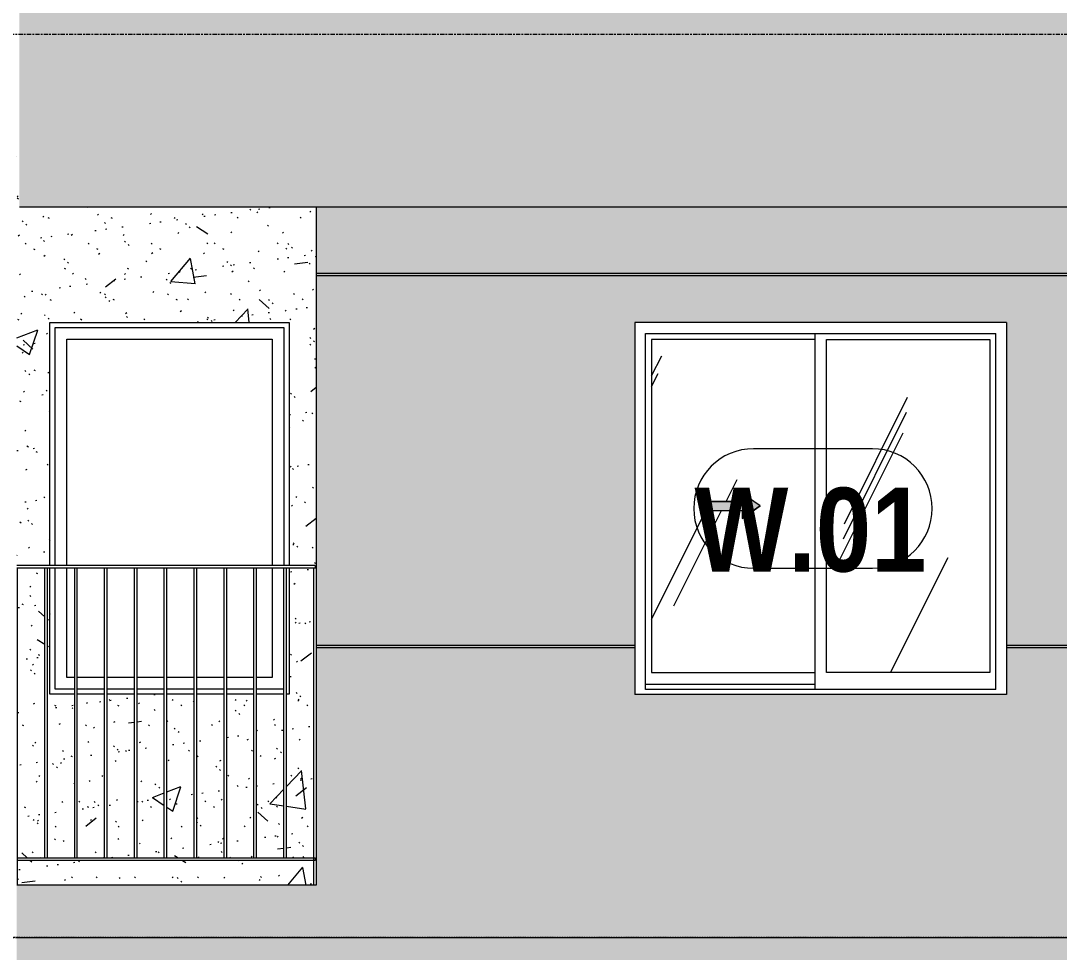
# Model space of a CAD drawing. Header units: millimetres. Extents: x 1240 to 198004, y -7796 to 35300.
# Drawn here: x 126554 to 130464, y 2144 to 5650 of the extents above; entities that cross this region are included whole.
import ezdxf

# ---------------------------------------------------------------- set-up
doc = ezdxf.new("R2010")
doc.units = ezdxf.units.MM
for name, pattern in [('1 NÉT CALL OUT', [6, 3, -3]), ('Centre', [31.75, 6.35, -4.7625, 15.875, -4.7625]), ('Dash 1_8_', [6.35, 3.175, -3.175])]:
    doc.linetypes.add(name, pattern=pattern)
for name, color, linetype, lineweight in [('0-2', 50, 'Continuous', 5), ('A-AREA', 32, 'Dash 1_8_', 9), ('A-DETL-GENF', 92, 'Continuous', 9), ('A-DETL-GENF-2', 92, '1 NÉT CALL OUT', 9), ('A-FLOR-HRAL', 11, 'Continuous', 9), ('A-FLOR-HRAL-1', 253, 'Continuous', 9), ('A-FLOR-LEVL-2', 51, 'Centre', 9), ('A-GLAZ', 151, 'Continuous', 9), ('A-GLAZ-1', 7, 'Continuous', 9), ('A-GLAZ-3', 7, '1 NÉT CALL OUT', 9), ('A-GLAZ-IDEN', 152, 'Continuous', 9), ('A-WALL', 113, 'Continuous', 9), ('A-WALL-PATT-2', 9, 'Continuous', 9), ('A-WALL-PATT-3', 111, 'Continuous', 5), ('A-WALL-PATT-4', 111, 'Continuous', 9), ('I-WALL-1', 7, 'Continuous', 9)]:
    doc.layers.add(name, color=color, linetype=linetype, lineweight=lineweight)
doc.styles.add('Arial_B_1', font='arialbd.ttf', dxfattribs={"width": 0.85, "height": 315})
pattern_1 = [(63.435, (1790.26, 104.33), (-0.0014, 1524.001), [532.463, -2875.304]), (63.435, (266.26, 104.33), (-0.0014, 1524.001), [532.463, -2875.304]), (63.435, (2519.8, 398.8), (-0.0014, 1524.001), [532.463, -2875.304]), (63.435, (995.8, 398.8), (-0.0014, 1524.001), [532.463, -2875.304]), (63.435, (2409.4, 294.83), (-0.0014, 1524.001), [532.463, -2875.304]), (63.435, (885.4, 294.83), (-0.0014, 1524.001), [532.463, -2875.304]), (63.435, (2296.8, 890.1), (-0.0014, 1524.001), [258.802, -3148.965]), (63.435, (772.8, 890.1), (-0.0014, 1524.001), [258.802, -3148.965]), (63.435, (2223.2, 797.95), (-0.0014, 1524.001), [532.463, -2875.304]), (63.435, (699.2, 797.95), (-0.0014, 1524.001), [532.463, -2875.304]), (63.435, (2236.2, 864.1), (-0.0014, 1524.001), [532.463, -2875.304]), (63.435, (712.2, 864.1), (-0.0014, 1524.001), [532.463, -2875.304]), (63.435, (1621.35, 573.94), (-0.0014, 1524.001), [532.463, -2875.304]), (63.435, (97.35, 573.94), (-0.0014, 1524.001), [532.463, -2875.304]), (63.435, (1634.34, 651.9), (-0.0014, 1524.001), [532.463, -2875.304]), (63.435, (110.34, 651.9), (-0.0014, 1524.001), [532.463, -2875.304]), (63.435, (1637.84, 708.1), (-0.0014, 1524.001), [532.463, -2875.304]), (63.435, (113.84, 708.1), (-0.0014, 1524.001), [532.463, -2875.304])]

# ---------------------------------------------------------------- blocks, each defined once
blk = doc.blocks.new('M_Fixed - 900 x 1400-V295-TKCS_MẶT ĐỨNG NỘI KHU 2')
at = {"layer": 'A-GLAZ-1'}
for p, q in [((-69618, 3600), (-69618, 4496)), ((-69618, 4496), (-68756, 4496)), ((-68756, 4496), (-68756, 3600)), ((-69574, 3600), (-69574, 4452)), ((-69574, 4452), (-68800, 4452)), ((-68800, 4452), (-68800, 3600)), ((-69618, 3134), (-69618, 3590)), ((-69574, 3178), (-69574, 3590)), ((-68800, 3590), (-68800, 3178)), ((-69544, 3178), (-69574, 3178)), ((-69431.5, 3178), (-69534, 3178)), ((-69319, 3178), (-69421.5, 3178)), ((-69206.5, 3178), (-69309, 3178)), ((-69094, 3178), (-69196.5, 3178)), ((-68981.5, 3178), (-69084, 3178)), ((-68869, 3178), (-68971.5, 3178)), ((-68800, 3178), (-68859, 3178)), ((-69544, 3134), (-69618, 3134)), ((-69431.5, 3134), (-69534, 3134)), ((-69319, 3134), (-69421.5, 3134)), ((-69206.5, 3134), (-69309, 3134)), ((-69094, 3134), (-69196.5, 3134)), ((-68981.5, 3134), (-69084, 3134)), ((-68869, 3134), (-68971.5, 3134)), ((-68756.5, 3134), (-68859, 3134))]:
    blk.add_line(p, q, dxfattribs=at)
blk = doc.blocks.new('Railing - 10mm-V296-TKCS_MẶT ĐỨNG NỘI KHU 2')
at = {"layer": 'A-FLOR-HRAL-1'}
for p, q in [((-68756.5, 2500), (-68756.5, 3590)), ((-68746.5, 2500), (-68746.5, 3590))]:
    blk.add_line(p, q, dxfattribs=at)
blk = doc.blocks.new('Railing - 50 x 10mm-V297-TKCS_MẶT ĐỨNG NỘI KHU 2')
at = {"layer": 'A-FLOR-HRAL-1'}
for p in [(-68644, 2397.1), (-68635.3, 3590)]:
    blk.add_line(p, (-68644, 3590), dxfattribs=at)
blk = doc.blocks.new('Railing - 50 x 10mm-V298-TKCS_MẶT ĐỨNG NỘI KHU 2')
at = {"layer": 'A-FLOR-HRAL-1'}
for p, q in [((-69759, 3590), (-69761.9, 3590)), ((-69759, 2397.1), (-69759, 3590))]:
    blk.add_line(p, q, dxfattribs=at)
blk = doc.blocks.new('Railing - Railing-840168-TKCS_MẶT ĐỨNG NỘI KHU 2')
at = {"layer": 'A-FLOR-HRAL-1'}
for p, q in [((-69761.9, 2500), (-68639, 2500)), ((-68639, 2490), (-69761.9, 2490)), ((-68639, 2500), (-68639, 2490))]:
    blk.add_line(p, q, dxfattribs=at)
for name, p in [('Railing - 50 x 10mm-V298-TKCS_MẶT ĐỨNG NỘI KHU 2', (0, 0)), ('Railing - 10mm-V296-TKCS_MẶT ĐỨNG NỘI KHU 2', (-900, 0)), ('Railing - 10mm-V296-TKCS_MẶT ĐỨNG NỘI KHU 2', (-787.5, 0)), ('Railing - 10mm-V296-TKCS_MẶT ĐỨNG NỘI KHU 2', (-675, 0)), ('Railing - 10mm-V296-TKCS_MẶT ĐỨNG NỘI KHU 2', (-562.5, 0)), ('Railing - 10mm-V296-TKCS_MẶT ĐỨNG NỘI KHU 2', (-450, 0)), ('Railing - 10mm-V296-TKCS_MẶT ĐỨNG NỘI KHU 2', (-337.5, 0)), ('Railing - 10mm-V296-TKCS_MẶT ĐỨNG NỘI KHU 2', (-225, 0)), ('Railing - 10mm-V296-TKCS_MẶT ĐỨNG NỘI KHU 2', (-112.5, 0)), ('Railing - 10mm-V296-TKCS_MẶT ĐỨNG NỘI KHU 2', (0, 0)), ('Railing - 50 x 10mm-V297-TKCS_MẶT ĐỨNG NỘI KHU 2', (0, 0))]:
    blk.add_blockref(name, p)
blk = doc.blocks.new('Top Rail Type - Top Rail_Internal_-840169-TKCS_MẶT ĐỨNG NỘI KHU 2')
at = {"layer": 'A-FLOR-HRAL-1'}
for p, q in [((-68639, 3600), (-69761.9, 3600)), ((-68639, 3600), (-68639, 3590)), ((-68639, 3590), (-69761.9, 3590))]:
    blk.add_line(p, q, dxfattribs=at)
blk = doc.blocks.new('NCV_TKTC_TANG 1_rvt-2-TKCS_MẶT ĐỨNG NỘI KHU 2')
at = {"layer": 'A-WALL-PATT-2'}
h = blk.add_hatch(dxfattribs=at)
h.set_pattern_fill('FP_38', color=256, style=0, pattern_type=2)
h.set_pattern_definition([(50, (0, 0), (1093.104, -95.634), [114.3, -1257.3]), (355, (0, 0), (-211.457, 1146.341), [91.44, -1005.84]), (100.451, (91.1, -8), (881.656, 1050.7), [97.14, -1068.54]), (46.184, (0, 304.8), (1626.475, -252.257), [171.45, -1885.95]), (96.636, (135.5, 283.8), (1424.416, 1484.565), [145.71, -1602.81]), (351.184, (0, 304.8), (1424.43, 1484.55), [137.16, -1508.76]), (21, (152.4, 228.6), (909.686, -613.591), [114.3, -1257.3]), (326, (152.4, 228.6), (370.812, 1105.129), [91.44, -1005.84]), (71.451, (228.2, 177.5), (1280.503, 491.528), [97.14, -1068.54]), (37.5, (0, 0), (18.5313, 507.3303), [50.292, -943.356, 50.292, -970.788, -1009.65]), (37.5, (0, 0), (18.5313, 507.3303), [-2014.728, 50.292, -959.358]), (7.5, (0, 0), (400.9178, 601.0836), [50.292, -531.876, 50.292, -920.496, -384.81]), (7.5, (0, 0), (400.9178, 601.0836), [-1552.956, 50.292, -334.518]), (327.5, (-339.85, 0), (813.5452, -34.3737), [50.292, -330.708, 50.292, -1138.428, -1577.34]), (327.5, (-339.85, 0), (813.5452, -34.3737), [-1569.72, 50.292, -1527.048]), (317.5, (-492.25, 0), (888.7755, 152.56), [50.292, -445.008, 50.292, -739.14, -1120.14]), (317.5, (-492.25, 0), (888.7755, 152.56), [-1284.732, 50.292, -1069.848])])
h.paths.add_polyline_path([(-69748.9, 2397.1), (-68644, 2397.1), (-68644, 2490), (-69759, 2490), (-69759, 2397.1), (-69751.9, 2397.1)])
h.paths.add_polyline_path([(-68971.5, 2500), (-68869, 2500), (-68869, 3115), (-68971.5, 3115), (-68971.5, 2892)])
h.paths.add_polyline_path([(-68981.5, 2500), (-68981.5, 3115), (-69084, 3115), (-69084, 2500)])
h.paths.add_polyline_path([(-68756.5, 2500), (-68756.5, 3115), (-68859, 3115), (-68859, 2500)])
h.paths.add_polyline_path([(-68644, 2500), (-68644, 3590), (-68737, 3590), (-68737, 3115), (-68746.5, 3115), (-68746.5, 2500)])
h.paths.add_polyline_path([(-69094, 2500), (-69094, 3115), (-69196.5, 3115), (-69196.5, 2500)])
h.paths.add_polyline_path([(-69206.5, 2500), (-69206.5, 3115), (-69309, 3115), (-69309, 2500)])
h.paths.add_polyline_path([(-69605.1, 2500), (-69544, 2500), (-69544, 3115), (-69637, 3115), (-69637, 3590), (-69646.5, 3590), (-69646.5, 2500)])
h.paths.add_polyline_path([(-69534, 2500), (-69431.5, 2500), (-69431.5, 3115), (-69534, 3115), (-69534, 3081.9)])
h.paths.add_polyline_path([(-69383.8, 2500), (-69319, 2500), (-69319, 3115), (-69421.5, 3115), (-69421.5, 2500)])
h.paths.add_polyline_path([(-69747.3, 2500), (-69656.5, 2500), (-69656.5, 3590), (-69759, 3590), (-69759, 2500), (-69751.9, 2500)])
h.paths.add_polyline_path([(-68635.3, 3590), (-68635.3, 4950), (-69751.9, 4950), (-69751.9, 5400), (-69761.9, 5400), (-69761.9, 3600), (-69637, 3600), (-69637, 4515), (-68737, 4514.4), (-68737, 3600), (-68639, 3600), (-68639, 3590)])
h = blk.add_hatch(dxfattribs=at)
h.set_pattern_fill('FP_39', color=256, style=0, pattern_type=2)
h.set_pattern_definition([(37.5, (0, 0), (-4.79953, 146.8239), [5.029, -110.795, 5.029, -124.511, -123.825]), (37.5, (0, 0), (-4.79953, 146.8239), [-245.364, 5.029, -118.796]), (7.5, (0, 0), (134.85743, 215.0472), [5.029, -57.455, 5.029, -99.365, -40.005]), (7.5, (0, 0), (134.85743, 215.0472), [-166.878, 5.029, -34.976]), (327.5, (-93.73, 0), (237.29776, 0.4316), [5.029, -33.071, 5.029, -132.131, -179.07]), (327.5, (-93.73, 0), (237.29776, 0.4316), [-175.26, 5.029, -174.041]), (317.5, (-93.73, 0), (229.06706, 66.8792), [5.029, -14.021, 5.029, -84.887, -102.87]), (317.5, (-93.73, 0), (229.06706, 66.8792), [-108.966, 5.029, -97.841])])
h.paths.add_polyline_path([(-69748.9, 2397.1), (-68644, 2397.1), (-68644, 2490), (-69759, 2490), (-69759, 2397.1), (-69751.9, 2397.1)])
h.paths.add_polyline_path([(-68971.5, 2500), (-68869, 2500), (-68869, 3115), (-68971.5, 3115), (-68971.5, 2892)])
h.paths.add_polyline_path([(-68981.5, 2500), (-68981.5, 3115), (-69084, 3115), (-69084, 2500)])
h.paths.add_polyline_path([(-68756.5, 2500), (-68756.5, 3115), (-68859, 3115), (-68859, 2500)])
h.paths.add_polyline_path([(-68644, 2500), (-68644, 3590), (-68737, 3590), (-68737, 3115), (-68746.5, 3115), (-68746.5, 2500)])
h.paths.add_polyline_path([(-69094, 2500), (-69094, 3115), (-69196.5, 3115), (-69196.5, 2500)])
h.paths.add_polyline_path([(-69206.5, 2500), (-69206.5, 3115), (-69309, 3115), (-69309, 2500)])
h.paths.add_polyline_path([(-69605.1, 2500), (-69544, 2500), (-69544, 3115), (-69637, 3115), (-69637, 3590), (-69646.5, 3590), (-69646.5, 2500)])
h.paths.add_polyline_path([(-69534, 2500), (-69431.5, 2500), (-69431.5, 3115), (-69534, 3115), (-69534, 3081.9)])
h.paths.add_polyline_path([(-69383.8, 2500), (-69319, 2500), (-69319, 3115), (-69421.5, 3115), (-69421.5, 2500)])
h.paths.add_polyline_path([(-69747.3, 2500), (-69656.5, 2500), (-69656.5, 3590), (-69759, 3590), (-69759, 2500), (-69751.9, 2500)])
h.paths.add_polyline_path([(-68635.3, 3590), (-68635.3, 4950), (-69751.9, 4950), (-69751.9, 5400), (-69761.9, 5400), (-69761.9, 3600), (-69637, 3600), (-69637, 4515), (-68737, 4514.4), (-68737, 3600), (-68639, 3600), (-68639, 3590)])
at = {"layer": 'I-WALL-1'}
for p, q in [((-69637, 3600), (-69637, 4515)), ((-69637, 4515), (-68737, 4515)), ((-68737, 4515), (-68737, 3600)), ((-69637, 3115), (-69637, 3590)), ((-68737, 3590), (-68737, 3115)), ((-69544, 3115), (-69637, 3115)), ((-69431.5, 3115), (-69534, 3115)), ((-69319, 3115), (-69421.5, 3115)), ((-69206.5, 3115), (-69309, 3115)), ((-69094, 3115), (-69196.5, 3115)), ((-68981.5, 3115), (-69084, 3115)), ((-68869, 3115), (-68971.5, 3115)), ((-68756.5, 3115), (-68859, 3115)), ((-68737, 3115), (-68746.5, 3115))]:
    blk.add_line(p, q, dxfattribs=at)
at = {"layer": 'A-FLOR-HRAL'}
for name in ['Top Rail Type - Top Rail_Internal_-840169-TKCS_MẶT ĐỨNG NỘI KHU 2', 'Railing - Railing-840168-TKCS_MẶT ĐỨNG NỘI KHU 2']:
    blk.add_blockref(name, (0, 0), dxfattribs=at)
at = {"layer": 'A-GLAZ'}
blk.add_blockref('M_Fixed - 900 x 1400-V295-TKCS_MẶT ĐỨNG NỘI KHU 2', (0, 0), dxfattribs=at)
blk = doc.blocks.new('1_FAMILY RVT - W01-WxH 1400x1400xmm-V279-TKCS_MẶT ĐỨNG NỘI KHU 2')
at = {"layer": 'A-DETL-GENF-2'}
blk.add_hatch(color=256, dxfattribs=at).paths.add_polyline_path([(-67030.8, 3776.5), (-66963.1, 3823.9), (-67030.8, 3871.4), (-67030.8, 3840.9), (-67166.3, 3840.9), (-67166.3, 3807), (-67030.8, 3807)])
at = {"layer": 'A-GLAZ'}
h = blk.add_hatch(dxfattribs=at)
h.set_pattern_fill('FP_36', color=256, style=0, pattern_type=2)
h.set_pattern_definition(pattern_1)
h.paths.add_polyline_path([(-67371.8, 3197), (-66757.5, 3197), (-66757.5, 4450.9), (-67371.8, 4450.9), (-67371.8, 3807)])
h.paths.add_polyline_path([(-67030.8, 3776.5), (-67030.8, 3807), (-67166.3, 3807), (-67166.3, 3840.9), (-67030.8, 3840.9), (-67030.8, 3871.4), (-66963.1, 3823.9), (-66987.3, 3807)])
h = blk.add_hatch(dxfattribs=at)
h.set_pattern_fill('FP_36', color=256, style=0, pattern_type=2)
h.set_pattern_definition(pattern_1)
h.paths.add_polyline_path([(-66713.1, 3197), (-66098.8, 3197), (-66098.8, 4450.9), (-66713.1, 4450.9), (-66713.1, 4074.5)])
at = {"layer": 'A-DETL-GENF'}
for p, q in [((-67030.8, 3871.4), (-67030.8, 3840.9)), ((-66963.1, 3823.9), (-67030.8, 3871.4)), ((-66963.1, 3823.9), (-67030.8, 3871.4)), ((-67030.8, 3871.4), (-67030.8, 3840.9)), ((-67166.3, 3840.9), (-67166.3, 3807)), ((-67166.3, 3840.9), (-67030.8, 3840.9)), ((-67030.8, 3840.9), (-67166.3, 3840.9)), ((-67166.3, 3840.9), (-67166.3, 3807)), ((-67166.3, 3807), (-67030.8, 3807)), ((-67166.3, 3807), (-67030.8, 3807)), ((-66963.1, 3823.9), (-67030.8, 3776.5)), ((-67030.8, 3776.5), (-66963.1, 3823.9)), ((-67030.8, 3807), (-67030.8, 3776.5)), ((-67030.8, 3807), (-67030.8, 3776.5))]:
    blk.add_line(p, q, dxfattribs=at)
at = {"layer": 'A-GLAZ'}
for p, q in [((-66035.3, 4514.4), (-67435.3, 4514.4)), ((-67435.3, 4514.4), (-67435.3, 3114.4)), ((-66035.3, 4514.4), (-66035.3, 3114.4)), ((-67394.4, 4473.5), (-66076.2, 4473.5)), ((-67394.4, 3133.5), (-67394.4, 4473.5)), ((-66757.5, 4473.5), (-66757.5, 3133.5)), ((-66076.2, 3133.5), (-66076.2, 4473.5)), ((-67371.8, 4450.9), (-67371.8, 3197)), ((-66757.5, 4450.9), (-67371.8, 4450.9)), ((-66713.1, 3197), (-66713.1, 4450.9)), ((-66713.1, 4450.9), (-66098.8, 4450.9)), ((-66098.8, 4450.9), (-66098.8, 3197)), ((-67371.8, 3197), (-66757.5, 3197)), ((-66098.8, 3197), (-66713.1, 3197)), ((-66757.5, 3152.5), (-67394.4, 3152.5)), ((-66757.5, 3152.5), (-67394.4, 3152.5)), ((-66076.2, 3133.5), (-67394.4, 3133.5)), ((-66035.3, 3114.4), (-67435.3, 3114.4))]:
    blk.add_line(p, q, dxfattribs=at)
blk = doc.blocks.new('SSA-WINDOW TAG - 10-2062020-TKCS_MẶT ĐỨNG NỘI KHU 2')
at = {"layer": 'A-GLAZ-IDEN'}
for p, q in [((-74847.7, 10839.4), (-75295.3, 10839.4)), ((-75295.3, 10389.4), (-74847.7, 10389.4))]:
    blk.add_line(p, q, dxfattribs=at)
for centre, start, end in [((-75295.3, 10614.4), 90, 270), ((-74847.7, 10614.4), 270, 90)]:
    blk.add_arc(centre, 225, start, end, dxfattribs=at)

msp = doc.modelspace()

# ---------------------------------------------------------------- hatches: boundary and pattern name
at = {"layer": 'A-WALL-PATT-3'}
h = msp.add_hatch(color=256, dxfattribs=at)
h.paths.add_polyline_path([(131814.3, 2200), (132032.5, 2200), (132032.5, 3290), (130265.8, 3290), (130265.8, 3114.4), (128865.8, 3114.4), (128865.8, 3290), (127665.8, 3290), (127665.8, 2200), (130534.7, 2200)])
h.paths.add_polyline_path([(127665.8, 3300), (128865.8, 3300), (128865.8, 4514.4), (130265.8, 4514.4), (130265.8, 3300), (132032.5, 3300), (132032.5, 3398.3), (131965.8, 3405), (131966.8, 3505.9), (132032.5, 3499.3), (132032.5, 4690), (127665.8, 4690), (127665.8, 4215.8)])
h.paths.add_polyline_path([(132006.6, 3505.9), (131966.8, 3509.9), (131974.7, 3589.5), (132014.5, 3585.5)])
h.paths.add_polyline_path([(127665.8, 4700), (132032.5, 4700), (132032.5, 4945.8), (131232.5, 4945.8), (131232.5, 4950), (127665.8, 4950)])
for points in [[(132022.6, 4690), (132032.5, 4690), (132032.5, 4700), (127665.8, 4700), (127665.8, 4690), (131814.3, 4690)], [(127665.8, 3290), (128865.8, 3290), (128865.8, 3300), (127665.8, 3300)], [(131965.8, 3290), (132032.5, 3290), (132032.5, 3300), (130265.8, 3300), (130265.8, 3290), (131814.3, 3290)], [(127665.8, 2200), (127665.8, 2397.1), (126539.2, 2397.1), (126539.2, 2200), (126696, 2200)]]:
    msp.add_hatch(color=256, dxfattribs=at).paths.add_polyline_path(points)
h = msp.add_hatch(color=256, dxfattribs=at)
h.paths.add_polyline_path([(130534.7, 1550), (132029.2, 1551.6), (132029.2, 2000), (132032.5, 2000), (132032.5, 2200), (126539.2, 2200), (126539.2, 1550), (129894.9, 1550)])
h.paths.add_polyline_path([(132036.5, 1790), (132036.3, 1800), (132032.5, 1800), (132032.5, 1790)])
at = {"layer": 'A-WALL-PATT-4'}
msp.add_hatch(color=256, dxfattribs=at).paths.add_polyline_path([(129255.1, 4950), (131255.8, 4950), (131255.8, 5700), (126549.2, 5700), (126549.2, 4950), (127975.6, 4950)])

# ---------------------------------------------------------------- linework, layer by layer
at = {"layer": 'A-AREA'}
msp.add_line((134913.6, 2200), (124974.8, 2200), dxfattribs=at)
at = {"layer": 'A-FLOR-LEVL-2'}
for p, q in [((104944.5, 5600), (194512.3, 5600)), ((104944.5, 2200), (192607.3, 2200))]:
    msp.add_line(p, q, dxfattribs=at)
at = {"layer": 'A-WALL'}
for p, q in [((126549.2, 4950), (131255.8, 4950)), ((127665.8, 4950), (127665.8, 2397.1)), ((127665.8, 4700), (132275.7, 4700)), ((132275.7, 4690), (127665.8, 4690)), ((127665.8, 3300), (128865.8, 3300)), ((128865.8, 3290), (127665.8, 3290)), ((130265.8, 3300), (132275.7, 3300)), ((132275.7, 3290), (130265.8, 3290)), ((127665.8, 2397.1), (126539.2, 2397.1)), ((126539.2, 2200), (135855.8, 2200))]:
    msp.add_line(p, q, dxfattribs=at)

# ---------------------------------------------------------------- block references
at = {"layer": '0-2'}
msp.add_blockref('NCV_TKTC_TANG 1_rvt-2-TKCS_MẶT ĐỨNG NỘI KHU 2', (196301.1, 0), dxfattribs=at)
at = {"layer": 'A-GLAZ-3'}
msp.add_blockref('1_FAMILY RVT - W01-WxH 1400x1400xmm-V279-TKCS_MẶT ĐỨNG NỘI KHU 2', (196301.1, 0), dxfattribs=at)
at = {"layer": 'A-GLAZ-IDEN'}
msp.add_blockref('SSA-WINDOW TAG - 10-2062020-TKCS_MẶT ĐỨNG NỘI KHU 2', (204608, -6800), dxfattribs=at)

# ---------------------------------------------------------------- texts
at = {"layer": 'A-GLAZ-IDEN', "insert": (129527.2, 3732.5), "char_height": 315, "width": 902.7, "attachment_point": 5, "line_spacing_factor": 0.936439, "style": 'Arial_B_1'}
msp.add_mtext('\\pt6.3756,12.7512,19.12365,25.49925,31.87485,38.25045,44.62605,50.9985,57.3741,63.7497,70.1253,76.5009,82.8765,89.24895,95.62455,102.00015,108.37575,114.75135,121.1238,127.4994,133.875,140.2506,146.6262,152.99865,159.37425,165.74985,172.12545,178.50105,184.8735,191.2491,197.6247,204.0003;W.01', dxfattribs=at)

doc.saveas('drawing.dxf')
